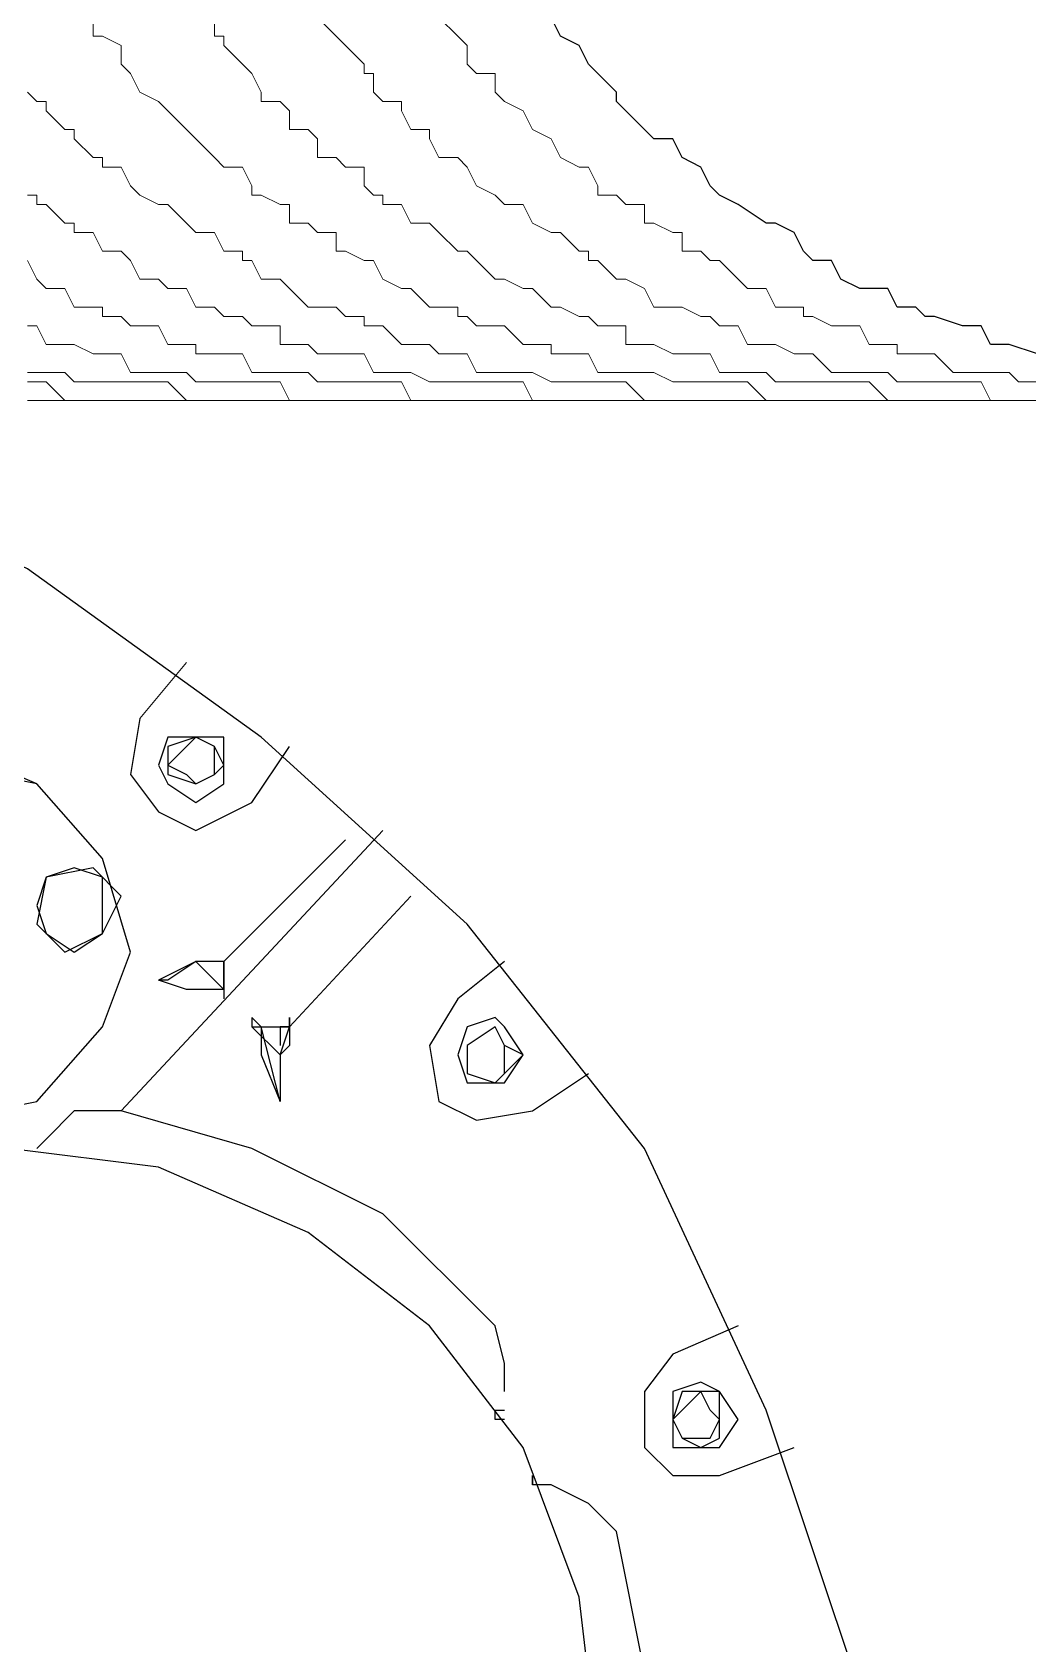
# Model space of a CAD drawing. Header units: millimetres. Extents: x 37084 to 180780, y -153145 to -16322.
# Drawn here: x 75893.5 to 76115, y -115661.5 to -115302.8 of the extents above; entities that cross this region are included whole.
import ezdxf

# ---------------------------------------------------------------- set-up
doc = ezdxf.new("R2010")
doc.units = ezdxf.units.MM
doc.header["$MEASUREMENT"] = 0
doc.linetypes.add('CONTINU', pattern=[0])
doc.layers.add('00', color=5, linetype='Continuous', lineweight=9)

# ---------------------------------------------------------------- blocks, each defined once
blk = doc.blocks.new('MBA')
at = {"color": 0, "linetype": 'ByBlock', "lineweight": 13}
for points in [[(1958264.21, 286503.62), (1958262.13, 286503.62), (1958257.97, 286503.62), (1958255.89, 286503.62), (1958253.81, 286503.62)], [(1958289.17, 286503.62), (1958285.01, 286503.62), (1958282.93, 286503.62), (1958278.77, 286503.62), (1958276.69, 286503.62), (1958274.61, 286503.62), (1958270.45, 286503.62), (1958268.37, 286503.62), (1958264.21, 286503.62), (1958262.13, 286503.62), (1958257.97, 286507.78), (1958255.89, 286507.78), (1958253.81, 286507.78)], [(1958316.21, 286503.62), (1958312.05, 286503.62), (1958309.97, 286503.62), (1958305.81, 286503.62), (1958303.73, 286503.62), (1958301.65, 286503.62), (1958297.49, 286503.62), (1958295.41, 286503.62), (1958291.25, 286503.62), (1958289.17, 286503.62), (1958285.01, 286507.78), (1958282.93, 286507.78), (1958278.77, 286507.78), (1958276.69, 286507.78), (1958274.61, 286507.78), (1958270.45, 286507.78), (1958268.37, 286507.78), (1958264.21, 286507.78), (1958262.13, 286509.86), (1958257.97, 286509.86), (1958255.89, 286509.86), (1958253.81, 286509.86)], [(1958343.25, 286503.62), (1958339.09, 286503.62), (1958337.01, 286503.62), (1958332.85, 286503.62), (1958330.77, 286503.62), (1958328.69, 286503.62), (1958324.53, 286503.62), (1958322.45, 286503.62), (1958318.29, 286503.62), (1958316.21, 286503.62), (1958312.05, 286503.62), (1958309.97, 286507.78), (1958305.81, 286507.78), (1958303.73, 286507.78), (1958301.65, 286507.78), (1958297.49, 286507.78), (1958295.41, 286507.78), (1958291.25, 286507.78), (1958289.17, 286509.86), (1958285.01, 286509.86), (1958282.93, 286509.86), (1958278.77, 286509.86), (1958276.69, 286509.86), (1958274.61, 286514.02), (1958270.45, 286514.02), (1958268.37, 286514.02), (1958264.21, 286516.1), (1958262.13, 286516.1), (1958257.97, 286516.1), (1958255.89, 286520.26), (1958253.81, 286520.26)], [(1958366.14, 286503.62), (1958364.06, 286503.62), (1958359.9, 286503.62), (1958357.82, 286503.62), (1958353.66, 286503.62), (1958351.58, 286503.62), (1958349.5, 286503.62), (1958345.34, 286503.62), (1958343.25, 286503.62), (1958339.09, 286503.62), (1958337.01, 286507.78), (1958332.85, 286507.78), (1958330.77, 286507.78), (1958328.69, 286507.78), (1958324.53, 286507.78), (1958322.45, 286507.78), (1958318.29, 286507.78), (1958316.21, 286509.86), (1958312.05, 286509.86), (1958309.97, 286509.86), (1958305.81, 286509.86), (1958303.73, 286509.86), (1958301.65, 286514.02), (1958297.49, 286514.02), (1958295.41, 286514.02), (1958291.25, 286514.02), (1958291.25, 286516.1), (1958289.17, 286516.1), (1958285.01, 286516.1), (1958282.93, 286520.26), (1958278.77, 286520.26), (1958276.69, 286520.26), (1958274.61, 286522.34), (1958270.45, 286522.34), (1958270.45, 286524.42), (1958268.37, 286524.42), (1958264.21, 286524.42), (1958262.13, 286528.58), (1958257.97, 286528.58), (1958255.89, 286530.66), (1958253.81, 286534.82)], [(1958393.18, 286503.62), (1958391.1, 286503.62), (1958386.94, 286503.62), (1958384.86, 286503.62), (1958380.7, 286503.62), (1958378.62, 286503.62), (1958376.54, 286503.62), (1958372.38, 286503.62), (1958370.3, 286503.62), (1958366.14, 286503.62), (1958364.06, 286507.78), (1958359.9, 286507.78), (1958357.82, 286507.78), (1958353.66, 286507.78), (1958351.58, 286507.78), (1958349.5, 286507.78), (1958345.34, 286507.78), (1958343.25, 286507.78), (1958339.09, 286509.86), (1958337.01, 286509.86), (1958332.85, 286509.86), (1958330.77, 286509.86), (1958328.69, 286514.02), (1958324.53, 286514.02), (1958322.45, 286514.02), (1958318.29, 286514.02), (1958316.21, 286516.1), (1958312.05, 286516.1), (1958309.97, 286516.1), (1958309.97, 286520.26), (1958305.81, 286520.26), (1958303.73, 286520.26), (1958301.65, 286522.34), (1958297.49, 286522.34), (1958295.41, 286524.42), (1958291.25, 286524.42), (1958289.17, 286528.58), (1958285.01, 286528.58), (1958282.93, 286530.66), (1958278.77, 286530.66), (1958276.69, 286534.82), (1958274.61, 286536.9), (1958270.45, 286536.9), (1958268.37, 286541.06), (1958264.21, 286541.06), (1958264.21, 286543.14), (1958262.13, 286543.14), (1958257.97, 286547.3), (1958255.89, 286547.3), (1958255.89, 286549.38), (1958253.81, 286549.38)], [(1958420.22, 286503.62), (1958418.14, 286503.62), (1958413.98, 286503.62), (1958411.9, 286503.62), (1958407.74, 286503.62), (1958405.66, 286503.62), (1958403.58, 286503.62), (1958399.42, 286503.62), (1958397.34, 286503.62), (1958393.18, 286503.62), (1958391.1, 286503.62), (1958386.94, 286507.78), (1958384.86, 286507.78), (1958380.7, 286507.78), (1958378.62, 286507.78), (1958376.54, 286507.78), (1958372.38, 286507.78), (1958370.3, 286507.78), (1958366.14, 286509.86), (1958364.06, 286509.86), (1958359.9, 286509.86), (1958357.82, 286509.86), (1958353.66, 286509.86), (1958351.58, 286514.02), (1958349.5, 286514.02), (1958345.34, 286514.02), (1958343.25, 286516.1), (1958339.09, 286516.1), (1958337.01, 286516.1), (1958332.85, 286520.26), (1958330.77, 286520.26), (1958328.69, 286520.26), (1958328.69, 286522.34), (1958324.53, 286522.34), (1958322.45, 286524.42), (1958318.29, 286524.42), (1958316.21, 286524.42), (1958312.05, 286528.58), (1958309.97, 286530.66), (1958305.81, 286530.66), (1958303.73, 286534.82), (1958301.65, 286534.82), (1958301.65, 286536.9), (1958297.49, 286536.9), (1958295.41, 286541.06), (1958291.25, 286541.06), (1958289.17, 286543.14), (1958285.01, 286547.3), (1958282.93, 286547.3), (1958278.77, 286549.38), (1958276.69, 286551.46), (1958274.61, 286555.62), (1958270.45, 286555.62), (1958270.45, 286557.7), (1958268.37, 286557.7), (1958264.21, 286561.86), (1958264.21, 286563.94), (1958262.13, 286563.94), (1958257.97, 286568.1), (1958257.97, 286570.18), (1958255.89, 286570.18), (1958253.81, 286572.26)], [(1958445.18, 286503.62), (1958441.02, 286503.62), (1958438.94, 286503.62), (1958434.78, 286503.62), (1958432.7, 286503.62), (1958428.54, 286503.62), (1958426.46, 286503.62), (1958424.38, 286503.62), (1958420.22, 286503.62), (1958418.14, 286503.62), (1958413.98, 286507.78), (1958411.9, 286507.78), (1958407.74, 286507.78), (1958405.66, 286507.78), (1958403.58, 286507.78), (1958399.42, 286507.78), (1958397.34, 286507.78), (1958393.18, 286509.86), (1958391.1, 286509.86), (1958386.94, 286509.86), (1958384.86, 286509.86), (1958380.7, 286509.86), (1958378.62, 286514.02), (1958376.54, 286514.02), (1958372.38, 286514.02), (1958370.3, 286514.02), (1958370.3, 286516.1), (1958366.14, 286516.1), (1958364.06, 286516.1), (1958359.9, 286520.26), (1958357.82, 286520.26), (1958353.66, 286520.26), (1958351.58, 286522.34), (1958349.5, 286522.34), (1958349.5, 286524.42), (1958345.34, 286524.42), (1958343.25, 286524.42), (1958339.09, 286528.58), (1958337.01, 286528.58), (1958332.85, 286530.66), (1958330.77, 286534.82), (1958328.69, 286534.82), (1958324.53, 286536.9), (1958322.45, 286536.9), (1958322.45, 286541.06), (1958318.29, 286541.06), (1958316.21, 286543.14), (1958312.05, 286543.14), (1958312.05, 286547.3), (1958309.97, 286547.3), (1958305.81, 286549.38), (1958303.73, 286549.38), (1958303.73, 286551.46), (1958301.65, 286555.62), (1958297.49, 286555.62), (1958295.41, 286557.7), (1958291.25, 286561.86), (1958289.17, 286563.94), (1958285.01, 286568.1), (1958282.93, 286570.18), (1958278.77, 286572.26), (1958276.69, 286576.42), (1958274.61, 286578.5), (1958274.61, 286582.66), (1958270.45, 286584.74), (1958268.37, 286584.74), (1958268.37, 286588.9)], [(1958472.22, 286503.62), (1958468.06, 286503.62), (1958465.98, 286503.62), (1958461.82, 286503.62), (1958459.74, 286503.62), (1958455.58, 286503.62), (1958453.5, 286503.62), (1958451.42, 286503.62), (1958447.26, 286503.62), (1958445.18, 286503.62), (1958441.02, 286507.78), (1958438.94, 286507.78), (1958434.78, 286507.78), (1958432.7, 286507.78), (1958428.54, 286507.78), (1958426.46, 286507.78), (1958424.38, 286507.78), (1958420.22, 286507.78), (1958418.14, 286509.86), (1958413.98, 286509.86), (1958411.9, 286509.86), (1958407.74, 286509.86), (1958405.66, 286514.02), (1958403.58, 286514.02), (1958399.42, 286514.02), (1958397.34, 286514.02), (1958393.18, 286516.1), (1958391.1, 286516.1), (1958386.94, 286516.1), (1958386.94, 286520.26), (1958384.86, 286520.26), (1958380.7, 286520.26), (1958378.62, 286522.34), (1958376.54, 286522.34), (1958372.38, 286524.42), (1958370.3, 286524.42), (1958366.14, 286528.58), (1958364.06, 286528.58), (1958359.9, 286530.66), (1958357.82, 286530.66), (1958353.66, 286534.82), (1958351.58, 286536.9), (1958349.5, 286536.9), (1958345.34, 286541.06), (1958343.25, 286543.14), (1958339.09, 286543.14), (1958337.01, 286547.3), (1958332.85, 286547.3), (1958332.85, 286549.38), (1958330.77, 286549.38), (1958328.69, 286551.46), (1958328.69, 286555.62), (1958324.53, 286555.62), (1958322.45, 286557.7), (1958318.29, 286557.7), (1958318.29, 286561.86), (1958316.21, 286563.94), (1958312.05, 286563.94), (1958312.05, 286568.1), (1958309.97, 286570.18), (1958305.81, 286570.18), (1958305.81, 286572.26), (1958303.73, 286576.42), (1958301.65, 286578.5), (1958297.49, 286582.66), (1958297.49, 286584.74), (1958295.41, 286584.74), (1958295.41, 286588.9)], [(1958478.47, 286503.62), (1958474.3, 286503.62), (1958472.22, 286503.62), (1958468.06, 286503.62), (1958465.98, 286507.78), (1958461.82, 286507.78), (1958459.74, 286507.78), (1958455.58, 286507.78), (1958453.5, 286507.78), (1958451.42, 286507.78), (1958447.26, 286507.78), (1958445.18, 286509.86), (1958441.02, 286509.86), (1958438.94, 286509.86), (1958434.78, 286509.86), (1958432.7, 286509.86), (1958428.54, 286514.02), (1958426.46, 286514.02), (1958424.38, 286514.02), (1958420.22, 286516.1), (1958418.14, 286516.1), (1958413.98, 286516.1), (1958411.9, 286520.26), (1958407.74, 286520.26), (1958405.66, 286522.34), (1958403.58, 286522.34), (1958399.42, 286524.42), (1958397.34, 286524.42), (1958393.18, 286524.42), (1958391.1, 286528.58), (1958386.94, 286530.66), (1958384.86, 286530.66), (1958380.7, 286534.82), (1958378.62, 286534.82), (1958378.62, 286536.9), (1958376.54, 286536.9), (1958372.38, 286541.06), (1958370.3, 286541.06), (1958366.14, 286543.14), (1958364.06, 286547.3), (1958359.9, 286547.3), (1958357.82, 286549.38), (1958353.66, 286551.46), (1958351.58, 286555.62), (1958349.5, 286557.7), (1958345.34, 286557.7), (1958343.25, 286561.86), (1958343.25, 286563.94), (1958339.09, 286563.94), (1958337.01, 286568.1), (1958337.01, 286570.18), (1958332.85, 286570.18), (1958330.77, 286572.26), (1958330.77, 286576.42), (1958328.69, 286576.42), (1958328.69, 286578.5), (1958324.53, 286582.66), (1958322.45, 286584.74), (1958318.29, 286588.9)], [(1958478.47, 286507.78), (1958474.3, 286507.78), (1958472.22, 286509.86), (1958468.06, 286509.86), (1958465.98, 286509.86), (1958461.82, 286509.86), (1958459.74, 286509.86), (1958455.58, 286514.02), (1958453.5, 286514.02), (1958451.42, 286514.02), (1958447.26, 286514.02), (1958447.26, 286516.1), (1958445.18, 286516.1), (1958441.02, 286516.1), (1958438.94, 286520.26), (1958434.78, 286520.26), (1958432.7, 286520.26), (1958428.54, 286522.34), (1958426.46, 286522.34), (1958426.46, 286524.42), (1958424.38, 286524.42), (1958420.22, 286524.42), (1958418.14, 286528.58), (1958413.98, 286528.58), (1958411.9, 286530.66), (1958407.74, 286534.82), (1958405.66, 286534.82), (1958403.58, 286536.9), (1958399.42, 286536.9), (1958399.42, 286541.06), (1958397.34, 286541.06), (1958393.18, 286543.14), (1958391.1, 286543.14), (1958391.1, 286547.3), (1958386.94, 286547.3), (1958384.86, 286549.38), (1958380.7, 286549.38), (1958380.7, 286551.46), (1958378.62, 286555.62), (1958376.54, 286555.62), (1958372.38, 286557.7), (1958370.3, 286561.86), (1958366.14, 286563.94), (1958364.06, 286568.1), (1958359.9, 286570.18), (1958357.82, 286572.26), (1958357.82, 286576.42), (1958353.66, 286576.42), (1958351.58, 286578.5), (1958351.58, 286582.66), (1958349.5, 286584.74), (1958345.34, 286588.9)], [(1958289.17, 286445.37), (1958278.77, 286432.89)]]:
    blk.add_lwpolyline(points, dxfattribs=at)
at = {"color": 0, "linetype": 'ByBlock', "lineweight": 25}
for points in [[(1958478.47, 286514.02), (1958472.22, 286516.1), (1958468.06, 286516.1), (1958465.98, 286520.26), (1958461.82, 286520.26), (1958455.58, 286522.34), (1958453.5, 286522.34), (1958451.42, 286524.42), (1958447.26, 286524.42), (1958445.18, 286528.58), (1958438.94, 286528.58), (1958434.78, 286530.66), (1958432.7, 286534.82), (1958428.54, 286534.82), (1958426.46, 286536.9), (1958424.38, 286541.06), (1958420.22, 286543.14), (1958418.14, 286543.14), (1958411.9, 286547.3), (1958407.74, 286549.38), (1958405.66, 286551.46), (1958403.58, 286555.62), (1958399.42, 286557.7), (1958397.34, 286561.86), (1958393.18, 286561.86), (1958391.1, 286563.94), (1958386.94, 286568.1), (1958384.86, 286570.18), (1958384.86, 286572.26), (1958380.7, 286576.42), (1958378.62, 286578.5), (1958376.54, 286582.66), (1958372.38, 286584.74), (1958370.3, 286588.9)], [(1957970.91, 285785.96), (1958031.23, 285773.48), (1958097.8, 285773.48), (1958160.2, 285781.8), (1958220.53, 285800.52), (1958276.69, 285829.65), (1958324.53, 285869.17), (1958370.3, 285917.01), (1958403.58, 285971.1), (1958426.46, 286027.26), (1958441.02, 286091.75), (1958445.18, 286154.15), (1958438.94, 286216.56), (1958418.14, 286278.96), (1958391.1, 286337.21), (1958351.58, 286387.13), (1958305.81, 286428.73), (1958253.81, 286466.17), (1958195.56, 286493.22)], [(1958255.89, 286418.33), (1958183.08, 286449.53)], [(1958278.77, 286432.89), (1958276.69, 286420.41), (1958282.93, 286412.09), (1958291.25, 286407.93), (1958303.73, 286414.17)], [(1958282.93, 286422.49), (1958285.01, 286418.33), (1958291.25, 286414.17), (1958297.49, 286418.33), (1958297.49, 286422.49), (1958297.49, 286428.73), (1958291.25, 286428.73), (1958285.01, 286428.73), (1958282.93, 286422.49)], [(1958285.01, 286422.49), (1958285.01, 286420.41), (1958291.25, 286418.33), (1958295.41, 286420.41), (1958297.49, 286422.49), (1958295.41, 286426.65), (1958291.25, 286428.73), (1958285.01, 286426.65), (1958285.01, 286422.49)], [(1958285.01, 286422.49), (1958289.17, 286420.41), (1958291.25, 286418.33), (1958295.41, 286420.41), (1958295.41, 286422.49), (1958295.41, 286426.65), (1958291.25, 286428.73), (1958289.17, 286426.65), (1958285.01, 286422.49)], [(1958303.73, 286414.17), (1958312.05, 286426.65)], [(1958195.56, 286380.89), (1958201.8, 286364.25), (1958216.37, 286347.61), (1958235.09, 286343.45), (1958255.89, 286347.61), (1958270.45, 286364.25), (1958276.69, 286380.89), (1958270.45, 286401.69), (1958255.89, 286418.33), (1958235.09, 286422.49), (1958216.37, 286418.33), (1958201.8, 286401.69), (1958195.56, 286380.89)], [(1958274.61, 286345.53), (1958332.85, 286407.93)], [(1958297.49, 286378.81), (1958324.53, 286405.85)], [(1958255.89, 286391.29), (1958257.97, 286385.05), (1958264.21, 286380.89), (1958270.45, 286385.05), (1958270.45, 286391.29), (1958270.45, 286397.53), (1958264.21, 286399.61), (1958257.97, 286397.53), (1958255.89, 286391.29)], [(1958268.37, 286399.61), (1958257.97, 286397.53)], [(1958274.61, 286393.37), (1958268.37, 286399.61)], [(1958257.97, 286397.53), (1958255.89, 286387.13)], [(1958270.45, 286385.05), (1958274.61, 286393.37)], [(1958339.09, 286393.37), (1958312.05, 286364.25)], [(1958255.89, 286387.13), (1958262.13, 286380.89)], [(1958262.13, 286380.89), (1958270.45, 286385.05)], [(1958297.49, 286378.81), (1958291.25, 286378.81), (1958282.93, 286374.65)], [(1958297.49, 286378.81), (1958295.41, 286378.81), (1958291.25, 286378.81), (1958285.01, 286374.65), (1958282.93, 286374.65)], [(1958297.49, 286372.57), (1958291.25, 286378.81)], [(1958297.49, 286378.81), (1958295.41, 286378.81)], [(1958297.49, 286378.81), (1958297.49, 286374.65)], [(1958297.49, 286374.65), (1958297.49, 286378.81)], [(1958297.49, 286378.81), (1958297.49, 286374.65)], [(1958297.49, 286378.81), (1958297.49, 286374.65)], [(1958297.49, 286378.81), (1958297.49, 286374.65)], [(1958297.49, 286378.81), (1958297.49, 286374.65)], [(1958297.49, 286378.81), (1958297.49, 286374.65)], [(1958297.49, 286378.81), (1958297.49, 286374.65)], [(1958359.9, 286378.81), (1958349.5, 286370.49)], [(1958297.49, 286372.57), (1958295.41, 286372.57), (1958289.17, 286372.57), (1958282.93, 286374.65)], [(1958297.49, 286372.57), (1958289.17, 286372.57), (1958282.93, 286374.65)], [(1958297.49, 286374.65), (1958297.49, 286372.57)], [(1958297.49, 286372.57), (1958297.49, 286374.65)], [(1958297.49, 286374.65), (1958297.49, 286372.57)], [(1958297.49, 286374.65), (1958297.49, 286372.57)], [(1958297.49, 286372.57), (1958297.49, 286370.49)], [(1958297.49, 286372.57), (1958297.49, 286370.49)], [(1958297.49, 286372.57), (1958297.49, 286370.49)], [(1958297.49, 286372.57), (1958297.49, 286370.49)], [(1958297.49, 286372.57), (1958297.49, 286370.49)], [(1958349.5, 286370.49), (1958343.25, 286360.09), (1958345.34, 286347.61), (1958353.66, 286343.45), (1958366.14, 286345.53)], [(1958303.73, 286366.33), (1958303.73, 286364.25)], [(1958303.73, 286366.33), (1958305.81, 286364.25)], [(1958312.05, 286366.33), (1958312.05, 286364.25)], [(1958312.05, 286364.25), (1958312.05, 286366.33)], [(1958349.5, 286358.01), (1958351.58, 286351.77), (1958357.82, 286351.77), (1958359.9, 286351.77), (1958364.06, 286358.01), (1958359.9, 286364.25), (1958357.82, 286366.33), (1958351.58, 286364.25), (1958349.5, 286358.01)], [(1958303.73, 286364.25), (1958305.81, 286364.25)], [(1958309.97, 286358.01), (1958303.73, 286364.25)], [(1958305.81, 286364.25), (1958305.81, 286360.09)], [(1958305.81, 286364.25), (1958309.97, 286364.25)], [(1958305.81, 286364.25), (1958305.81, 286360.09)], [(1958305.81, 286364.25), (1958305.81, 286360.09)], [(1958305.81, 286364.25), (1958309.97, 286364.25)], [(1958305.81, 286364.25), (1958305.81, 286360.09)], [(1958309.97, 286347.61), (1958305.81, 286364.25)], [(1958305.81, 286364.25), (1958305.81, 286360.09)], [(1958305.81, 286364.25), (1958305.81, 286360.09), (1958305.81, 286358.01), (1958309.97, 286347.61)], [(1958309.97, 286364.25), (1958312.05, 286364.25)], [(1958312.05, 286364.25), (1958309.97, 286364.25)], [(1958309.97, 286364.25), (1958309.97, 286360.09)], [(1958309.97, 286364.25), (1958309.97, 286360.09)], [(1958312.05, 286364.25), (1958309.97, 286364.25)], [(1958309.97, 286358.01), (1958312.05, 286364.25)], [(1958312.05, 286364.25), (1958312.05, 286360.09), (1958309.97, 286358.01), (1958309.97, 286353.85), (1958309.97, 286347.61)], [(1958312.05, 286364.25), (1958312.05, 286360.09)], [(1958351.58, 286358.01), (1958351.58, 286353.85), (1958357.82, 286351.77), (1958359.9, 286353.85), (1958364.06, 286358.01), (1958359.9, 286360.09), (1958357.82, 286364.25), (1958351.58, 286360.09), (1958351.58, 286358.01)], [(1958351.58, 286358.01), (1958351.58, 286353.85), (1958357.82, 286351.77), (1958359.9, 286353.85), (1958359.9, 286358.01), (1958359.9, 286360.09), (1958357.82, 286364.25), (1958351.58, 286360.09), (1958351.58, 286358.01)], [(1958309.97, 286358.01), (1958309.97, 286353.85), (1958309.97, 286347.61)], [(1958366.14, 286345.53), (1958378.62, 286353.85)], [(1958274.61, 286345.53), (1958264.21, 286345.53), (1958257.97, 286339.29)], [(1958357.82, 286297.68), (1958332.85, 286322.64), (1958303.73, 286337.21), (1958274.61, 286345.53)], [(1958118.6, 286235.28), (1958112.36, 286201.99), (1958118.6, 286166.63), (1958133.16, 286135.43), (1958153.96, 286106.31), (1958181, 286087.59), (1958214.29, 286073.02), (1958249.65, 286070.94), (1958282.93, 286073.02), (1958316.21, 286087.59), (1958343.25, 286108.39), (1958364.06, 286135.43), (1958376.54, 286168.71), (1958380.7, 286201.99), (1958376.54, 286237.36), (1958364.06, 286270.64), (1958343.25, 286297.68), (1958316.21, 286318.48), (1958282.93, 286333.04), (1958249.65, 286337.21), (1958214.29, 286333.04), (1958183.08, 286322.64), (1958153.96, 286299.76)], [(1958257.97, 286339.29), (1958255.89, 286337.21)], [(1958359.9, 286283.12), (1958359.9, 286289.36), (1958357.82, 286297.68)], [(1958411.9, 286297.68), (1958397.34, 286291.44)], [(1958397.34, 286291.44), (1958391.1, 286283.12), (1958391.1, 286270.64), (1958397.34, 286264.4), (1958407.74, 286264.4)], [(1958397.34, 286276.88), (1958397.34, 286270.64), (1958403.58, 286270.64), (1958407.74, 286270.64), (1958411.9, 286276.88), (1958407.74, 286283.12), (1958403.58, 286285.2), (1958397.34, 286283.12), (1958397.34, 286276.88)], [(1958397.34, 286276.88), (1958399.42, 286272.72), (1958403.58, 286270.64), (1958407.74, 286272.72), (1958407.74, 286276.88), (1958407.74, 286283.12), (1958403.58, 286283.12), (1958399.42, 286283.12), (1958397.34, 286276.88)], [(1958397.34, 286276.88), (1958399.42, 286272.72), (1958403.58, 286272.72), (1958405.66, 286272.72), (1958407.74, 286276.88), (1958405.66, 286278.96), (1958403.58, 286283.12), (1958399.42, 286278.96), (1958397.34, 286276.88)], [(1958359.9, 286276.88), (1958357.82, 286276.88), (1958357.82, 286278.96), (1958359.9, 286278.96)], [(1958407.74, 286264.4), (1958424.38, 286270.64)], [(1958366.14, 286264.4), (1958366.14, 286262.32)], [(1958370.3, 286262.32), (1958366.14, 286262.32), (1958366.14, 286264.4)], [(1958384.86, 286251.92), (1958378.62, 286258.16), (1958370.3, 286262.32)], [(1958384.86, 286154.15), (1958391.1, 286187.43), (1958391.1, 286220.72), (1958384.86, 286251.92)]]:
    blk.add_lwpolyline(points, dxfattribs=at)

msp = doc.modelspace()

# ---------------------------------------------------------------- block references
at = {"layer": '00', "linetype": 'CONTINU', "lineweight": 20}
msp.add_blockref('MBA', (-1882361.32, -401888.42, 0), dxfattribs=at)

doc.saveas('drawing.dxf')
